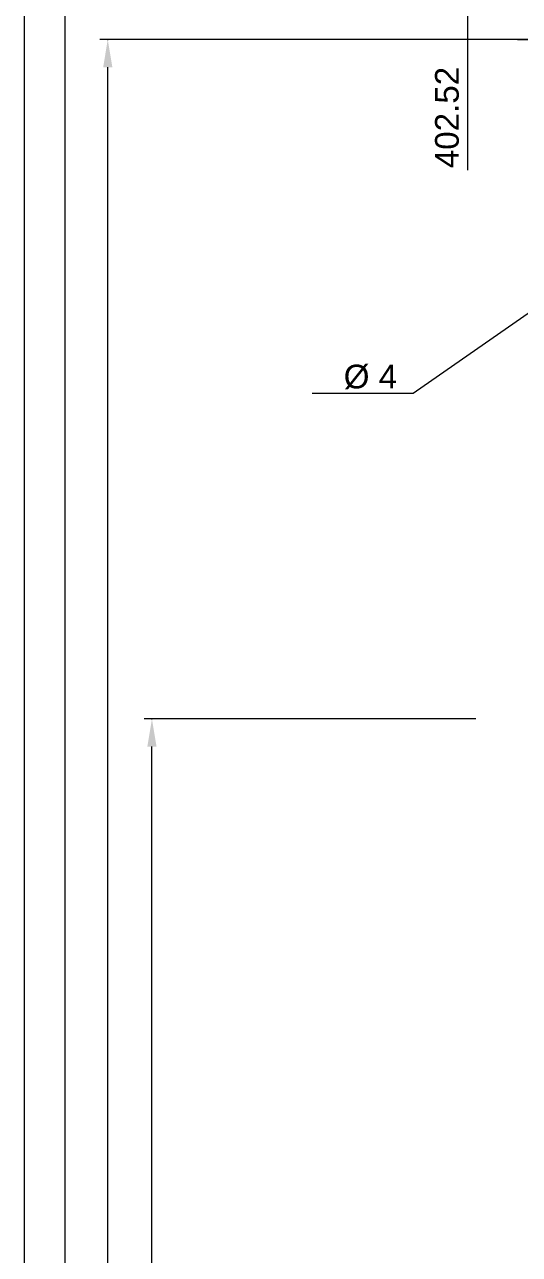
# Model space of a CAD drawing. Extents: x 20 to 965, y 10 to 705.
# Drawn here: x 295.7 to 358.3, y 316.9 to 472.3 of the extents above; entities that cross this region are included whole.
import ezdxf

# ---------------------------------------------------------------- set-up
doc = ezdxf.new("R2010")
doc.units = 0
doc.header["$MEASUREMENT"] = 0
doc.layers.add('DIM', color=1, linetype='CONTINUOUS', lineweight=13)
doc.styles.get("Standard").update_dxf_attribs({"font": ''})
doc.styles.get('Standard').set_extended_font_data('Arial')

msp = doc.modelspace()

# ---------------------------------------------------------------- linework, layer by layer
at = {"layer": 'DIM', "color": 1, "linetype": 'ByBlock'}
for p, q in [((295.70047, 80.02671), (295.70047, 497.02671)), ((373.78412, 470.38671), (305.22562, 470.38671)), ((306.22562, 80.02671), (306.22562, 466.88671))]:
    msp.add_line(p, q, dxfattribs=at)
at = {"layer": 'DIM'}
msp.add_line((351.75156, 478.95777), (351.75156, 453.88271), dxfattribs=at)
at = {"layer": 'DIM', "linetype": 'ByBlock'}
for p, q in [((300.82246, 80.02671), (300.82246, 477.02671)), ((352.77412, 384.52671), (310.81562, 384.52671)), ((311.81562, 80.02671), (311.81562, 381.02671))]:
    msp.add_line(p, q, dxfattribs=at)
at = {"layer": 'DIM', "color": 1}
msp.add_line((358.07412, 470.38671), (419.85412, 470.38671), dxfattribs=at)
at = {"layer": 'DIM', "linetype": 'Continuous'}
for p, q in [((370.42846, 443.44991), (344.87063, 425.64138)), ((344.87063, 425.64138), (332.09376, 425.64138))]:
    msp.add_line(p, q, dxfattribs=at)
at = {"layer": 'DIM', "color": 1, "linetype": 'ByBlock'}
msp.add_point((306.22562, 470.38671), dxfattribs=at)
at = {"layer": 'DIM', "linetype": 'ByBlock'}
msp.add_point((311.81562, 384.52671), dxfattribs=at)
at = {"layer": 'DIM', "color": 1, "linetype": 'ByBlock'}
msp.add_solid([(306.80895, 466.88671), (305.64228, 466.88671), (306.22562, 470.38671)], dxfattribs=at)
at = {"layer": 'DIM', "linetype": 'ByBlock'}
msp.add_solid([(312.39895, 381.02671), (311.23228, 381.02671), (311.81562, 384.52671)], dxfattribs=at)

# ---------------------------------------------------------------- texts
at = {"layer": 'DIM'}
msp.add_text('402.52', height=3, rotation=90, dxfattribs=at).set_placement((350.62579, 454.12247))
msp.add_text('Ø 4', height=3, dxfattribs=at).set_placement((336.07665, 426.29671))

doc.saveas('drawing.dxf')
